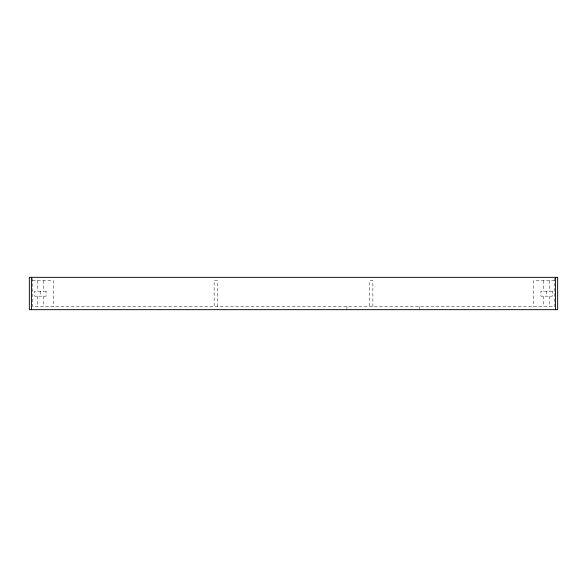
<?xml version="1.0" encoding="UTF-8"?>
<svg xmlns="http://www.w3.org/2000/svg" width="587" height="587" viewBox="0 0 587 587"><rect width="100%" height="100%" fill="white"/><g stroke="black" fill="none" stroke-linecap="round" stroke-linejoin="round"><path stroke-width="0.44" stroke-dasharray="2.94 2.2" d="M32.461 280.593L53.226 280.593L53.226 306.546M554.539 280.593L533.774 280.593L533.774 306.546M554.539 278.15L554.539 306.546L32.461 306.546L32.461 278.15M549.74 280.593L549.74 291.189M549.74 296.171L549.74 306.546M546.629 291.189L546.629 296.171M543.511 280.593L543.511 291.189M543.518 296.171L543.511 306.546M419.588 306.546L419.588 309.665M372.87 306.546L372.87 280.593L369.759 280.593L369.759 306.546M346.917 306.546L346.917 308.887M217.241 306.546L217.241 280.593L214.13 280.593L214.13 306.546M43.489 280.593L43.482 291.189M43.489 296.171L43.467 306.546M40.371 291.189L40.371 296.171M37.267 280.593L37.26 291.189M37.26 296.171L37.282 306.546M46.087 291.189L34.662 291.189L34.662 296.171L46.087 296.171L46.087 291.189M552.338 291.189L540.913 291.189L540.913 296.171L552.338 296.171L552.338 291.189"/><path stroke-width="0.88" d="M555.573 277.335L555.573 309.665M31.427 277.335L31.427 309.665M557.65 277.335L29.35 277.335L29.35 309.665L557.65 309.665L557.65 277.335"/></g></svg>
